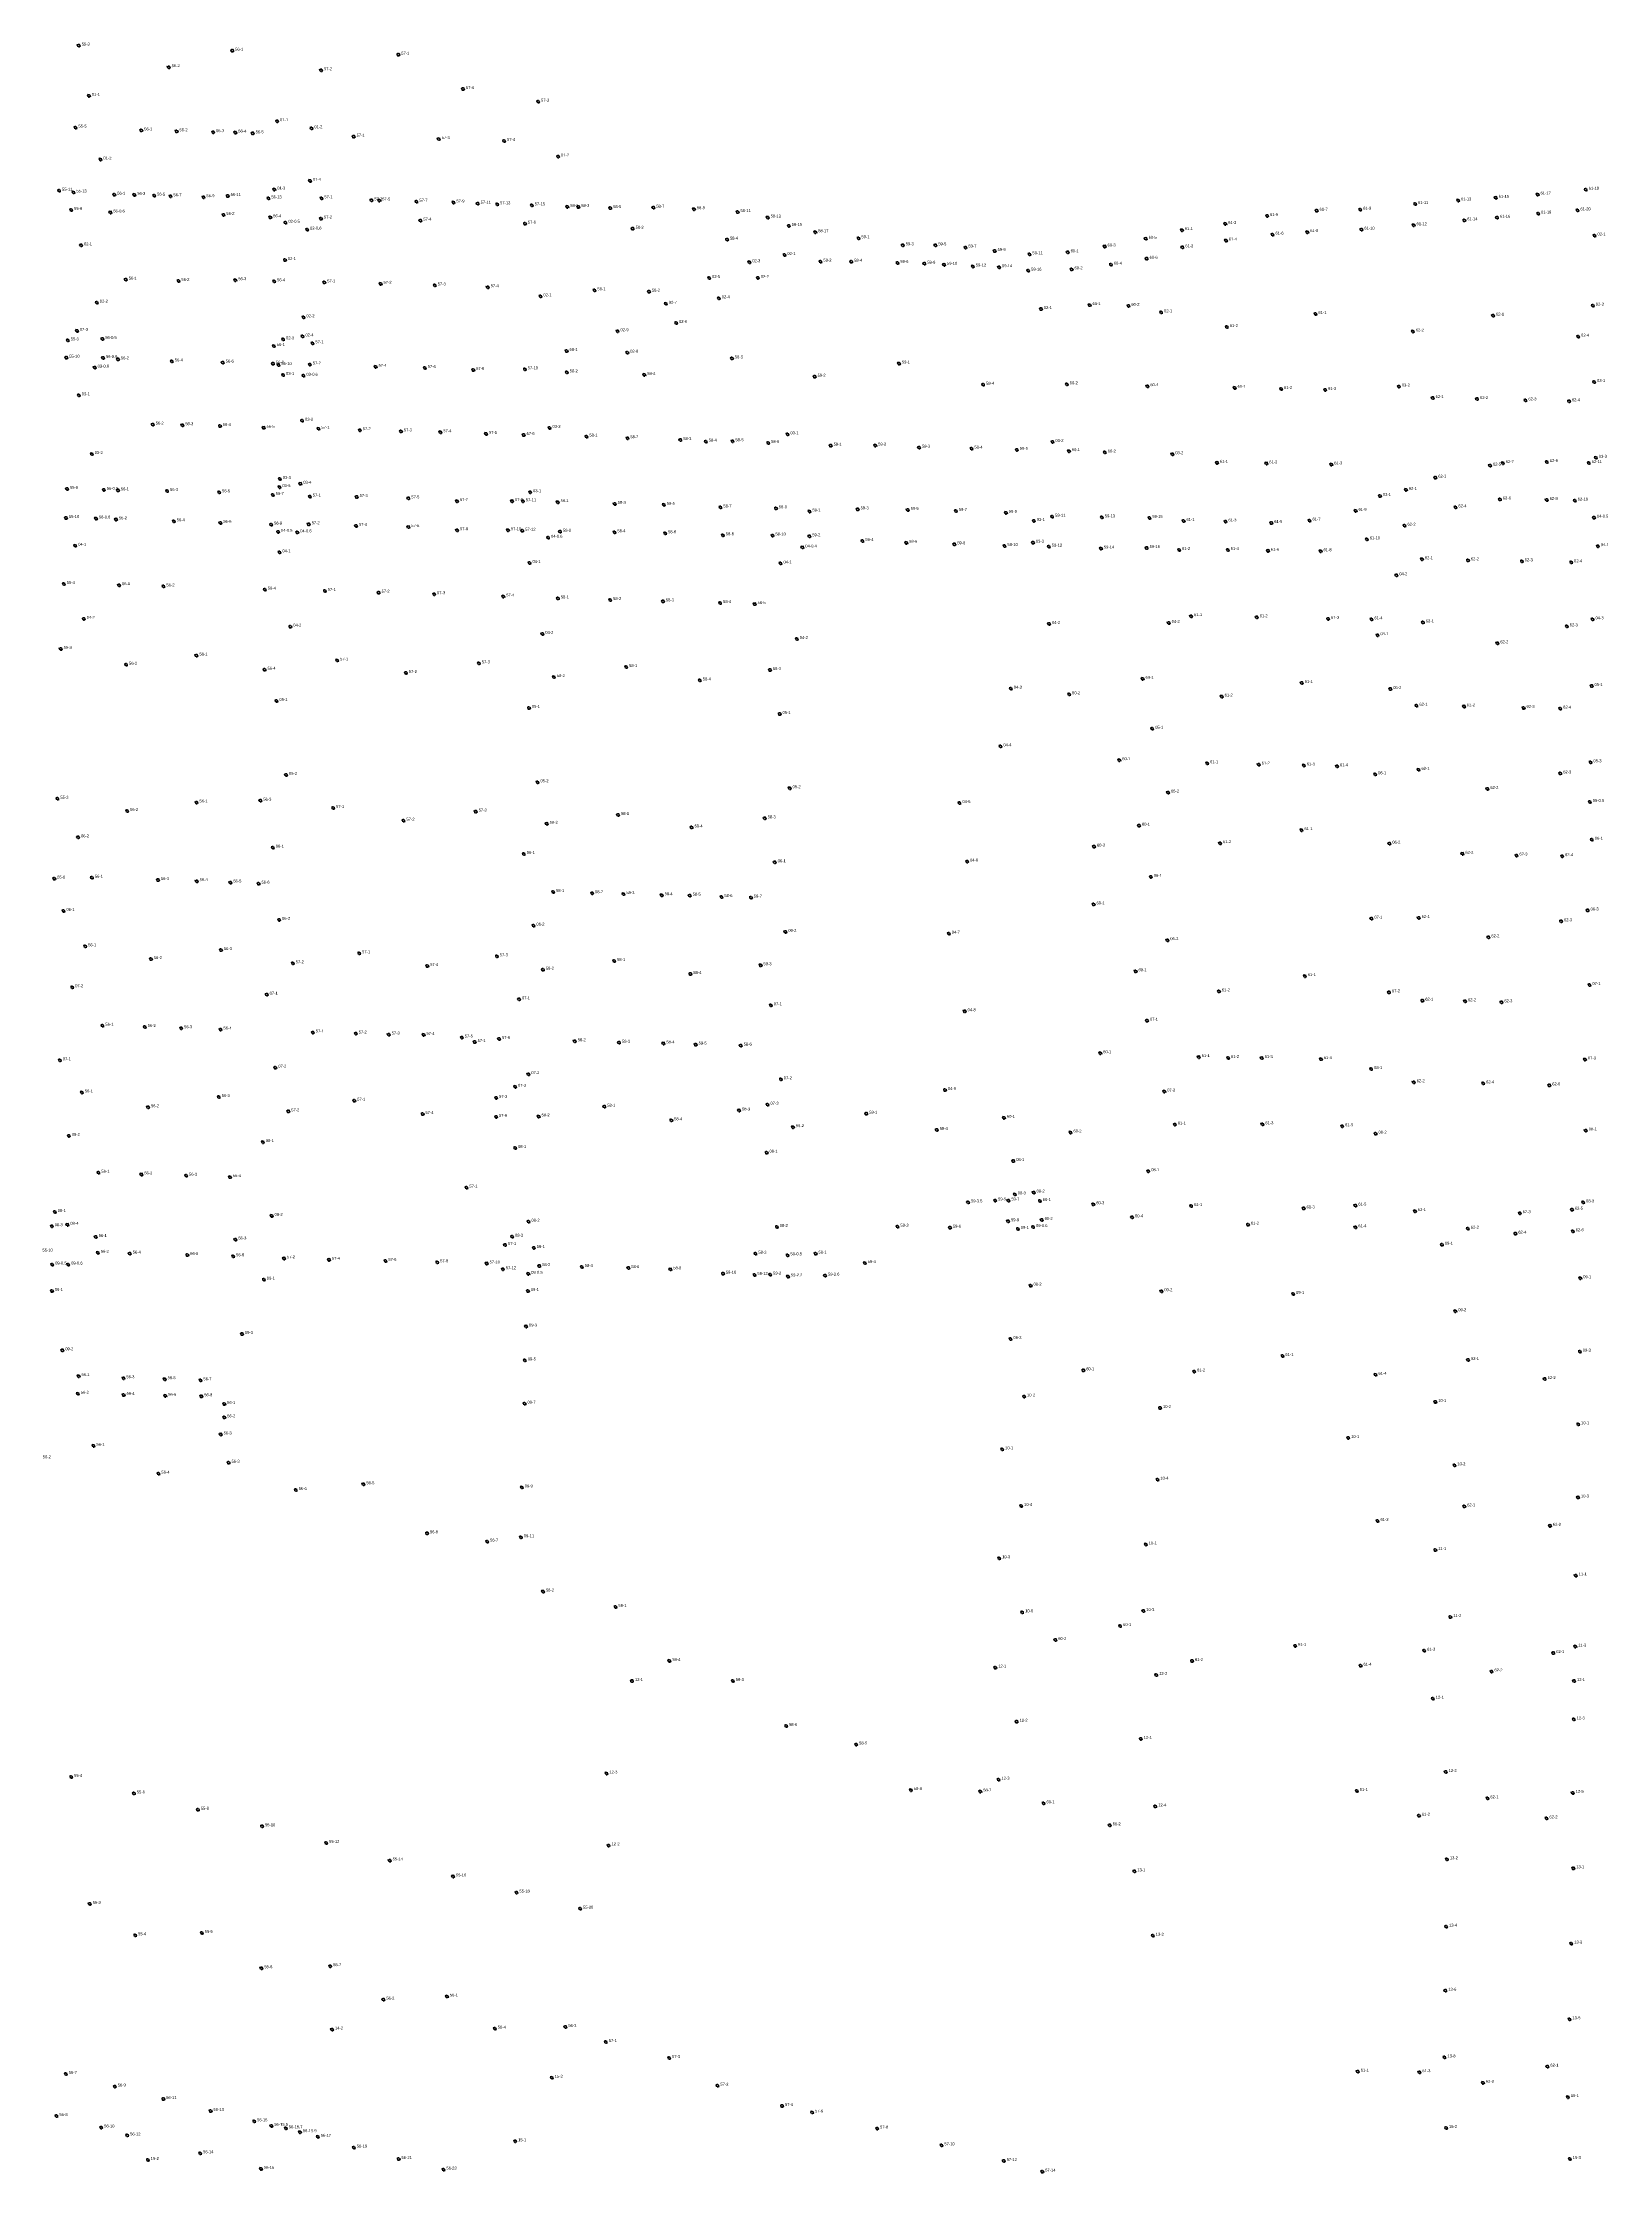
# Model space of a CAD drawing. Header units: inches. Extents: x 486468 to 494393, y 5455952 to 5461583.
# Drawn here: x 493320 to 494393, y 5457574 to 5459034 of the extents above; entities that cross this region are included whole.
import ezdxf

# ---------------------------------------------------------------- set-up
doc = ezdxf.new("R2010")
doc.units = ezdxf.units.IN
doc.header["$MEASUREMENT"] = 0
doc.layers.add('StreetLightingPoles', color=10, linetype='Continuous')

# ---------------------------------------------------------------- blocks, each defined once
blk = doc.blocks.new('Light')
at = {"color": 255}
for p, q in [((-0.7, 0.2), (-1.2, 0.4)), ((-0.4, 0.6), (-0.7, 1)), ((0, 0.7), (0, 1.2)), ((0.4, 0.6), (0.7, 1)), ((0.7, 0.2), (1.2, 0.4)), ((-0.7, -0.2), (-1.2, -0.4)), ((-0.4, -0.6), (-0.7, -1)), ((0, -0.8), (0, -1.3)), ((0.4, -0.6), (0.7, -1)), ((0.7, -0.2), (1.2, -0.4))]:
    blk.add_line(p, q, dxfattribs=at)
blk.add_circle((0, 0), 0.75, dxfattribs=at)

msp = doc.modelspace()

# ---------------------------------------------------------------- block references
at = {"layer": 'StreetLightingPoles'}
for p in [(493344.465, 5459031.688), (493449.696, 5459028.175), (493563.425, 5459025.5), (493406.132, 5459016.922), (493510.478, 5459014.847), (493351.469, 5458997.29), (493607.734, 5459001.963), (493480.369, 5458979.928), (493659.239, 5458993.272), (493342.282, 5458975.534), (493387.335, 5458973.632), (493411.515, 5458973.017), (493436.535, 5458972.4), (493451.746, 5458972.137), (493463.65, 5458971.602), (493503.89, 5458975.051), (493532.841, 5458969.28), (493591.129, 5458967.648), (493635.896, 5458966.346), (493359.356, 5458953.698), (493672.89, 5458955.725), (493502.93, 5458939.064), (493331.072, 5458932.285), (493340.852, 5458931.124), (493368.833, 5458929.595), (493382.557, 5458929.463), (493396.149, 5458928.936), (493407.365, 5458928.54), (493429.93, 5458927.881), (493446.501, 5458928.724), (493474.446, 5458927.036), (493478.46, 5458933.144), (493510.78, 5458927.144), (493544.965, 5458925.734), (493550.384, 5458925.596), (493575.901, 5458924.741), (493601.241, 5458924.249), (493617.818, 5458923.381), (493631.16, 5458923.011), (493654.879, 5458922.271), (494260.063, 5458923.238), (494289.536, 5458925.626), (494315.305, 5458927.453), (494343.993, 5458929.74), (494376.991, 5458932.968), (493339.269, 5458919.143), (493366.155, 5458917.41), (493443.639, 5458915.76), (493475.708, 5458914.131), (493486.076, 5458910.36), (493510.436, 5458913.227), (493578.538, 5458911.789), (493650.19, 5458909.764), (493679.207, 5458921.236), (493686.759, 5458921.206), (493708.658, 5458920.421), (493738.172, 5458920.67), (493765.983, 5458919.658), (493795.882, 5458917.699), (493816.49, 5458913.939), (493830.994, 5458908.233), (494130.015, 5458909.599), (494158.671, 5458915.069), (494192.618, 5458918.612), (494222.464, 5458919.344), (494259.065, 5458908.684), (494293.744, 5458912.06), (494316.208, 5458913.793), (494344.35, 5458916.617), (494371.334, 5458918.844), (493346.053, 5458894.868), (493500.958, 5458905.693), (493723.998, 5458906.256), (493788.638, 5458898.809), (493849.09, 5458903.9), (493878.69, 5458899.734), (493909.024, 5458894.929), (493931.386, 5458894.885), (493951.982, 5458893.391), (494047.363, 5458894.128), (494075.498, 5458899.388), (494100.325, 5458905.292), (494100.619, 5458893.463), (494130.5, 5458898.207), (494162.386, 5458902.25), (494186.2, 5458903.937), (494223.26, 5458905.648), (494383.022, 5458901.587), (493485.74, 5458884.878), (493803.924, 5458883.349), (493828.041, 5458888.321), (493852.67, 5458883.726), (493873.754, 5458883.654), (493905.393, 5458882.83), (493923.864, 5458882.293), (493937.314, 5458881.576), (493957.09, 5458880.434), (493971.999, 5458891.006), (493975.011, 5458879.937), (493995.887, 5458888.751), (494022.043, 5458890.114), (494024.723, 5458878.474), (494051.65, 5458881.685), (494076.165, 5458885.699), (493376.642, 5458871.413), (493412.798, 5458870.515), (493451.74, 5458871.031), (493478.39, 5458870.249), (493512.707, 5458869.528), (493551.293, 5458868.552), (493588.413, 5458867.448), (493624.663, 5458866.211), (493697.847, 5458864.093), (493735.178, 5458863.167), (493776.362, 5458872.512), (493809.794, 5458872.64), (493994.996, 5458877.536), (493356.904, 5458855.649), (493660.831, 5458859.982), (493746.726, 5458854.872), (493782.997, 5458858.616), (494003.744, 5458851.284), (494037.082, 5458853.958), (494063.682, 5458853.447), (494086.053, 5458848.963), (494381.88, 5458853.58), (493343.294, 5458836.34), (493498.5, 5458845.64), (493713.642, 5458836.079), (493753.745, 5458841.741), (494131.12, 5458838.91), (494191.813, 5458847.943), (494258.501, 5458835.905), (494313.488, 5458846.829), (493336.993, 5458829.794), (493360.668, 5458830.778), (493478.137, 5458825.883), (493484.508, 5458830.48), (493497.831, 5458832.535), (493504.619, 5458827.784), (493678.737, 5458822.583), (493720.278, 5458821.418), (494371.808, 5458832.408), (493335.967, 5458817.943), (493355.416, 5458811.173), (493361.116, 5458817.786), (493371.367, 5458816.803), (493408.291, 5458815.389), (493443.135, 5458814.542), (493477.557, 5458813.798), (493481.32, 5458812.876), (493484.51, 5458806.051), (493498.442, 5458805.578), (493502.834, 5458813.284), (493547.881, 5458811.688), (493581.569, 5458810.894), (493614.787, 5458809.583), (493650.105, 5458810.001), (493678.837, 5458807.899), (493731.962, 5458806.201), (493791.999, 5458817.481), (493848.674, 5458804.917), (493906.452, 5458813.947), (493344.534, 5458792.137), (493964.179, 5458799.411), (494021.422, 5458799.712), (494076.64, 5458798.452), (494136.437, 5458797.3), (494168.255, 5458796.567), (494198.468, 5458795.918), (494248.971, 5458798.221), (494272.119, 5458790.276), (494382.701, 5458801.286), (494302.517, 5458789.593), (494335.712, 5458788.681), (494365.529, 5458788.091), (493395.145, 5458772.1), (493415.474, 5458771.698), (493441.222, 5458771.211), (493471.16, 5458769.947), (493497.495, 5458774.777), (493508.728, 5458769.271), (493537.05, 5458768.305), (493565.225, 5458767.508), (493592.215, 5458766.929), (493623.504, 5458765.783), (493649.294, 5458765.018), (493667.06, 5458769.864), (493692.306, 5458763.931), (493720.409, 5458762.827), (493756.684, 5458761.531), (493830.097, 5458765.512), (493353.398, 5458751.913), (493774.086, 5458760.45), (493792.424, 5458760.753), (493816.867, 5458759.568), (493859.661, 5458757.705), (493890.195, 5458757.777), (493920.196, 5458756.314), (493956.164, 5458755.681), (493987.217, 5458754.832), (494011.641, 5458760.288), (494022.901, 5458753.935), (494047.486, 5458753.072), (494093.761, 5458751.837), (494350.343, 5458746.472), (494383.939, 5458749.411), (493482.269, 5458734.944), (494124.338, 5458745.976), (494158.165, 5458745.516), (494202.634, 5458744.824), (494273.923, 5458735.772), (494311.424, 5458744.054), (494320.147, 5458745.745), (494379.074, 5458745.768), (493336.451, 5458728.103), (493361.684, 5458727.444), (493371.357, 5458727.118), (493405.025, 5458726.596), (493440.685, 5458725.748), (493477.446, 5458723.911), (493481.983, 5458729.305), (493496.281, 5458731.604), (493502.827, 5458722.848), (493534.902, 5458722.538), (493570.331, 5458721.569), (493603.592, 5458719.72), (493641.318, 5458719.715), (493648.79, 5458719.654), (493653.746, 5458725.838), (493672.605, 5458719.021), (493711.702, 5458717.862), (493745.332, 5458717.2), (494235.995, 5458723.281), (494253.778, 5458727.434), (494318.208, 5458720.902), (494350.255, 5458720.573), (494369.467, 5458720.045), (493335.743, 5458708.162), (493356.295, 5458707.797), (493369.988, 5458707.165), (493409.618, 5458705.94), (493441.535, 5458704.858), (493476.255, 5458703.635), (493502.015, 5458703.875), (493534.462, 5458702.788), (493784.166, 5458715.411), (493822.142, 5458714.805), (493845.124, 5458712.645), (493878.144, 5458714.082), (493912.429, 5458713.73), (493945.444, 5458712.933), (493979.729, 5458711.699), (493998.86, 5458706.195), (494011.435, 5458709.031), (494045.46, 5458708.611), (494078.055, 5458708.175), (494101.443, 5458706.125), (494130.137, 5458705.78), (494161.556, 5458704.788), (494187.744, 5458706.397), (494219.314, 5458713.043), (494252.847, 5458702.893), (494287.715, 5458715.441), (494382.628, 5458708.378), (493342.067, 5458689.137), (493481.053, 5458698.701), (493494.193, 5458698.344), (493570.331, 5458701.925), (493603.681, 5458699.811), (493638.544, 5458699.811), (493648.369, 5458699.426), (493666.084, 5458694.627), (493674.248, 5458698.756), (493711.527, 5458698.414), (493746.241, 5458697.731), (493785.814, 5458696.354), (493819.844, 5458696.183), (493840.279, 5458688.001), (493845.072, 5458695.611), (493881.404, 5458692.367), (493911.459, 5458691.178), (493944.387, 5458690.116), (493978.759, 5458688.971), (493998.26, 5458691.232), (494009.135, 5458688.531), (494227.024, 5458693.555), (494385.282, 5458688.871), (493482.053, 5458684.639), (493653.356, 5458677.398), (493825.294, 5458677.047), (494044.842, 5458687.297), (494076.158, 5458687.574), (494098.41, 5458686.312), (494131.724, 5458686.224), (494159.277, 5458685.695), (494195.323, 5458685.431), (494264.762, 5458679.947), (494296.277, 5458679.189), (494333.157, 5458678.51), (494366.992, 5458677.836), (493334.257, 5458662.932), (493372.104, 5458662.169), (493402.57, 5458661.307), (493471.978, 5458659.084), (494247.238, 5458668.903), (493513.053, 5458658.191), (493549.955, 5458656.982), (493587.965, 5458655.988), (493635.358, 5458654.405), (493672.777, 5458653.084), (493708.593, 5458651.988), (493744.769, 5458651.088), (493783.927, 5458649.886), (493807.571, 5458649.188), (493347.91, 5458639.101), (493489.414, 5458633.771), (494009.285, 5458635.642), (494091.274, 5458636.352), (494106.579, 5458640.948), (494151.539, 5458640.116), (494200.448, 5458639.103), (494230.19, 5458638.776), (494265.444, 5458636.66), (494363.994, 5458633.942), (494381.66, 5458638.781), (493332.14, 5458618.574), (493662.123, 5458628.803), (493836.486, 5458625.269), (494234.29, 5458627.919), (494316.428, 5458622.394), (493376.976, 5458607.651), (493425.096, 5458613.933), (493471.821, 5458604.247), (493521.548, 5458610.607), (493568.631, 5458602.085), (493618.635, 5458608.626), (493719.558, 5458606.108), (493818.073, 5458604.066), (493669.999, 5458599.192), (493770.001, 5458596.936), (493983.11, 5458591.256), (494023.028, 5458587.38), (494073.38, 5458598.028), (494127.542, 5458585.879), (494182.381, 5458595.161), (494243.105, 5458591.036), (494381.039, 5458593.084), (493479.918, 5458582.894), (493652.936, 5458578.083), (493824.696, 5458573.965), (494260.999, 5458579.595), (494293.586, 5458579.086), (494334.422, 5458578.104), (494359.498, 5458577.638), (494079.955, 5458563.82), (493975.958, 5458551.804), (494057.408, 5458542.31), (493486.514, 5458532.24), (494117.597, 5458540.216), (494152.927, 5458539.339), (494183.861, 5458538.682), (494206.605, 5458538.167), (494232.734, 5458532.596), (494262.442, 5458535.729), (494359.526, 5458533.232), (494380.236, 5458540.862), (493329.894, 5458515.894), (493425.196, 5458513.334), (493468.935, 5458514.547), (493658.826, 5458527.194), (493831.567, 5458523.115), (493947.9, 5458512.926), (494090.804, 5458520.123), (494309.602, 5458522.625), (494379.796, 5458513.667), (493377.618, 5458507.463), (493518.746, 5458509.6), (493566.999, 5458500.857), (493616.426, 5458507.112), (493665.104, 5458498.738), (493713.98, 5458504.775), (493814.476, 5458502.48), (493344.006, 5458489.448), (493764.394, 5458496.274), (494070.906, 5458497.458), (494126.431, 5458485.475), (494182.255, 5458494.392), (494242.447, 5458485.136), (494381.15, 5458487.823), (493477.473, 5458482.38), (493649.445, 5458478.014), (493821.319, 5458472.346), (493953.122, 5458472.891), (494040.068, 5458483.122), (494292.472, 5458478.191), (494329.538, 5458477.025), (494360.813, 5458476.562), (493327.717, 5458461.217), (493353.5, 5458461.8), (493398.771, 5458460.23), (493425.285, 5458459.45), (493448.38, 5458458.539), (493467.705, 5458457.736), (494079.035, 5458462.41), (493669.497, 5458452.089), (493696.193, 5458451.222), (493717.653, 5458450.583), (493743.852, 5458449.845), (493763.088, 5458449.509), (493784.831, 5458448.567), (493805.006, 5458448.189), (494039.807, 5458443.551), (493334.063, 5458439.085), (493481.763, 5458432.975), (493656.032, 5458429.022), (494230.103, 5458433.741), (494262.566, 5458434.324), (494360.065, 5458431.973), (494378.287, 5458439.409), (493348.931, 5458414.869), (493441.914, 5458412.273), (493828.627, 5458424.704), (493940.631, 5458423.551), (494090.354, 5458419.048), (494310.277, 5458420.986), (493393.943, 5458406.117), (493491.168, 5458403.24), (493536.609, 5458410.052), (493583.261, 5458401.424), (493630.946, 5458408.002), (493662.53, 5458398.795), (493711.29, 5458404.827), (493811.631, 5458401.881), (494068.578, 5458397.756), (493340.006, 5458386.777), (493473.265, 5458381.745), (493763.507, 5458395.895), (494125.667, 5458383.999), (494184.528, 5458394.41), (494242.175, 5458383.259), (494379.581, 5458388.309), (493646.133, 5458378.529), (493818.673, 5458374.478), (493951.47, 5458370.368), (494265.008, 5458377.633), (494294.3, 5458377.209), (494319.181, 5458376.502), (493360.76, 5458360.438), (493389.704, 5458359.543), (493414.648, 5458358.744), (493441.642, 5458357.859), (493504.891, 5458355.798), (493534.313, 5458355.109), (493556.839, 5458354.42), (493580.745, 5458354.19), (493606.949, 5458352.353), (494076.373, 5458363.917), (493615.736, 5458349.306), (493632.464, 5458351.434), (493684.302, 5458349.807), (493714.677, 5458348.803), (493745.053, 5458348.301), (493767.144, 5458347.548), (493798.021, 5458346.795), (494044.383, 5458341.638), (494111.821, 5458338.943), (494131.957, 5458338.399), (494154.996, 5458338.274), (493331.56, 5458336.8), (493479.146, 5458331.724), (493652.529, 5458327.278), (493825.541, 5458323.756), (494195.548, 5458337.582), (494229.951, 5458330.751), (494376.435, 5458337.319), (493346.605, 5458314.743), (493440.454, 5458311.582), (493533.252, 5458309.139), (493630.495, 5458311.062), (493643.478, 5458318.621), (493937.928, 5458316.465), (494088.2, 5458315.364), (494259.126, 5458321.762), (494306.74, 5458321.01), (494352.022, 5458319.612), (493391.949, 5458304.608), (493488.063, 5458301.796), (493580.061, 5458300.011), (493630.423, 5458298.043), (493659.563, 5458298.3), (493704.605, 5458304.965), (493750.424, 5458295.674), (493796.89, 5458302.412), (493816.415, 5458306.363), (493884.081, 5458300.17), (493978.386, 5458297.353), (493337.688, 5458285.043), (493470.623, 5458280.731), (493833.812, 5458290.978), (493932.288, 5458289.077), (494023.991, 5458287.341), (494095.491, 5458292.775), (494155.456, 5458292.972), (494210.126, 5458291.645), (494232.999, 5458286.54), (494376.984, 5458288.707), (493643.444, 5458276.752), (493815.747, 5458273.542), (493984.789, 5458267.752), (493358.014, 5458259.756), (493387.378, 5458258.576), (493418.036, 5458257.73), (493448.086, 5458256.77), (494077.232, 5458260.836), (493610.104, 5458249.539), (493953.796, 5458239.494), (493972.35, 5458240.753), (493981.404, 5458240.735), (493985.826, 5458244.906), (493998.745, 5458246.184), (494002.956, 5458240.435), (494039.586, 5458238.201), (494106.688, 5458236.924), (494219.143, 5458237.268), (494375.212, 5458239.43), (493326.005, 5458223.148), (493328.072, 5458232.928), (493336.674, 5458224.118), (493476.648, 5458230.225), (493652.663, 5458226.249), (493822.73, 5458222.641), (493905.452, 5458222.804), (493941.402, 5458222.126), (493981.187, 5458226.537), (493987.862, 5458221.277), (493998.333, 5458222.561), (494004.229, 5458227.395), (494066.149, 5458229.194), (494145.547, 5458224.236), (494183.704, 5458235.379), (494219.135, 5458222.476), (494259.968, 5458233.475), (494296.222, 5458221.433), (494331.773, 5458232.075), (494367.56, 5458234.457), (493356.11, 5458215.767), (493451.805, 5458214.047), (493636.572, 5458210.238), (493641.386, 5458215.968), (493656.274, 5458208.316), (494278.479, 5458210.466), (494328.739, 5458218.066), (494368.098, 5458219.683), (493326.299, 5458196.881), (493337.258, 5458196.881), (493357.56, 5458204.937), (493379.41, 5458204.351), (493418.858, 5458203.472), (493450.266, 5458202.574), (493485.117, 5458201.065), (493515.923, 5458200.149), (493554.607, 5458199.328), (493590.099, 5458198.448), (493623.953, 5458197.627), (493635.082, 5458193.695), (493660.044, 5458195.856), (493689.131, 5458195.214), (493721.043, 5458194.495), (493749.817, 5458193.533), (493808.136, 5458204.298), (493830.11, 5458203.222), (493849.317, 5458204.388), (493883.015, 5458197.878), (493326.102, 5458178.834), (493471.319, 5458186.555), (493652.249, 5458178.774), (493652.476, 5458190.547), (493785.867, 5458190.68), (493807.469, 5458189.771), (493818.184, 5458189.958), (493830.402, 5458188.705), (493855.82, 5458189.277), (493996.626, 5458182.486), (494086.249, 5458178.635), (494373.227, 5458187.526), (494176.499, 5458176.781), (494287.595, 5458164.944), (493456.324, 5458149.295), (493650.957, 5458154.495), (493333.244, 5458138.132), (493982.837, 5458145.869), (494169.213, 5458134.302), (494372.916, 5458137.258), (493344.38, 5458120.463), (493375.103, 5458119.05), (493650.132, 5458131.234), (494032.752, 5458124.48), (494108.715, 5458123.627), (494232.976, 5458121.402), (494296.342, 5458131.521), (493343.866, 5458108.387), (493375.231, 5458107.617), (493403.344, 5458118.386), (493403.777, 5458106.988), (493427.887, 5458117.665), (493428.465, 5458106.699), (493992.167, 5458106.539), (494348.858, 5458118.446), (493444.183, 5458101.443), (493444.183, 5458092.269), (493649.936, 5458101.62), (494085.298, 5458098.672), (494273.937, 5458102.814), (493441.751, 5458080.531), (494214.255, 5458078.179), (494371.763, 5458087.503), (493354.592, 5458072.756), (493447.167, 5458061.176), (493977.164, 5458070.345), (493399.103, 5458053.658), (493539.513, 5458046.432), (494083.542, 5458049.611), (494287.028, 5458059.381), (493493.175, 5458042.44), (493648.035, 5458044.237), (493990.177, 5458031.604), (494293.756, 5458031.287), (494371.671, 5458037.389), (494234.343, 5458021.306), (494352.483, 5458017.976), (493583.086, 5458012.839), (493624.317, 5458007.16), (493647.423, 5458010.135), (494075.539, 5458005.19), (493975.131, 5457995.751), (494273.88, 5458001.434), (493662.565, 5457972.943), (494370.115, 5457983.941), (493712.224, 5457962.405), (493990.896, 5457958.666), (494073.908, 5457959.587), (494057.999, 5457949.291), (494284.175, 5457955.55), (494013.599, 5457939.777), (494177.925, 5457935.776), (494266.302, 5457932.442), (494354.772, 5457930.813), (494369.803, 5457935.276), (493749.106, 5457925.475), (493972.44, 5457920.875), (494082.716, 5457915.745), (494107.217, 5457925.405), (494222.727, 5457922.172), (494312.423, 5457918.182), (493723.545, 5457911.642), (493792.655, 5457911.749), (494368.961, 5457911.616), (494272.18, 5457899.547), (494368.778, 5457885.367), (493829.113, 5457880.889), (493987.069, 5457883.789), (494072.1, 5457872.077), (493877.139, 5457868.203), (493339.27, 5457845.983), (493706.021, 5457848.364), (493974.655, 5457844.139), (494281.043, 5457849.372), (493382.29, 5457834.707), (493914.613, 5457836.954), (493962.171, 5457836.022), (494005.474, 5457827.943), (494220.144, 5457836.407), (494309.64, 5457831.393), (494368.046, 5457835.099), (493426.153, 5457823.507), (494050.855, 5457812.812), (494082.071, 5457825.789), (494262.699, 5457819.42), (494350.097, 5457817.604), (493470.08, 5457812.197), (493513.955, 5457800.786), (493707.487, 5457799.042), (493557.523, 5457788.759), (494281.861, 5457789.614), (494368.467, 5457783.444), (493600.912, 5457777.818), (494067.726, 5457781.34), (493352.014, 5457759.021), (493644.393, 5457766.827), (493687.974, 5457755.734), (494281.301, 5457743.448), (493383.1, 5457737.523), (493428.771, 5457739.159), (494080.375, 5457737.237), (494367.039, 5457731.87), (493469.617, 5457714.959), (493516.784, 5457716.395), (493596.745, 5457695.649), (494280.802, 5457699.553), (493553.208, 5457693.447), (493518.013, 5457672.956), (493629.576, 5457673.648), (493677.9, 5457674.722), (494365.849, 5457680.05), (493705.622, 5457664.404), (493748.957, 5457653.46), (494280.219, 5457653.895), (493335.642, 5457642.503), (493668.569, 5457639.952), (494220.749, 5457644.185), (494263.012, 5457643.79), (494350.707, 5457647.577), (493369.157, 5457633.941), (493402.43, 5457625.448), (493782.068, 5457634.531), (494306.547, 5457636.497), (494364.75, 5457626.692), (493329.28, 5457613.712), (493434.817, 5457617.253), (493464.678, 5457610.152), (493826.314, 5457620.646), (493846.916, 5457616.215), (493359.88, 5457605.888), (493377.702, 5457600.487), (493476.469, 5457607.037), (493486.402, 5457605.384), (493496.025, 5457602.694), (493508.239, 5457599.536), (493643.531, 5457596.505), (493891.501, 5457605.208), (493935.577, 5457593.694), (494281.299, 5457605.597), (493391.828, 5457583.676), (493427.646, 5457588.215), (493532.986, 5457592.134), (493563.621, 5457584.348), (493978.197, 5457582.996), (494366.075, 5457584.392), (493469.345, 5457577.603), (493594.356, 5457577.078), (494004.642, 5457575.714)]:
    msp.add_blockref('Light', p, dxfattribs=at)

# ---------------------------------------------------------------- texts
for s, p in [('55-3', (493346.465, 5459031.688)), ('56-1', (493451.696, 5459028.175)), ('57-1', (493565.425, 5459025.5)), ('56-2', (493408.132, 5459016.922)), ('57-2', (493512.478, 5459014.847)), ('01-1', (493353.469, 5458997.29)), ('57-4', (493609.734, 5459001.963)), ('01-1', (493482.369, 5458979.928)), ('57-3', (493661.239, 5458993.272)), ('55-5', (493344.282, 5458975.534)), ('56-1', (493389.335, 5458973.632)), ('56-2', (493413.515, 5458973.017)), ('56-3', (493438.535, 5458972.4)), ('56-4', (493453.746, 5458972.137)), ('56-5', (493465.65, 5458971.602)), ('01-2', (493505.89, 5458975.051)), ('57-1', (493534.841, 5458969.28)), ('57-3', (493593.129, 5458967.648)), ('57-4', (493637.896, 5458966.346)), ('01-2', (493361.356, 5458953.698)), ('01-2', (493674.89, 5458955.725)), ('01-4', (493504.93, 5458939.064)), ('55-11', (493333.072, 5458932.285)), ('55-13', (493342.852, 5458931.124)), ('56-1', (493370.833, 5458929.595)), ('56-3', (493384.557, 5458929.463)), ('56-5', (493398.149, 5458928.936)), ('56-7', (493409.365, 5458928.54)), ('56-9', (493431.93, 5458927.881)), ('56-11', (493448.501, 5458928.724)), ('56-13', (493476.446, 5458927.036)), ('01-3', (493480.46, 5458933.144)), ('57-1', (493512.78, 5458927.144)), ('57-3', (493546.965, 5458925.734)), ('57-5', (493552.384, 5458925.596)), ('57-7', (493577.901, 5458924.741)), ('57-9', (493603.241, 5458924.249)), ('57-11', (493619.818, 5458923.381)), ('57-13', (493633.16, 5458923.011)), ('57-15', (493656.879, 5458922.271)), ('58-1', (493681.207, 5458921.236)), ('58-3', (493688.759, 5458921.206)), ('58-7', (493740.172, 5458920.67)), ('61-11', (494262.063, 5458923.238)), ('61-13', (494291.536, 5458925.626)), ('61-15', (494317.305, 5458927.453)), ('61-17', (494345.993, 5458929.74)), ('61-19', (494378.991, 5458932.968)), ('55-6', (493341.269, 5458919.143)), ('56-0.6', (493368.155, 5458917.41)), ('56-2', (493445.639, 5458915.76)), ('56-4', (493477.708, 5458914.131)), ('02-0.5', (493488.076, 5458910.36)), ('57-2', (493512.436, 5458913.227)), ('57-4', (493580.538, 5458911.789)), ('57-6', (493652.19, 5458909.764)), ('58-5', (493710.658, 5458920.421)), ('58-2', (493725.998, 5458906.256)), ('58-9', (493767.983, 5458919.658)), ('58-11', (493797.882, 5458917.699)), ('58-13', (493818.49, 5458913.939)), ('58-15', (493832.994, 5458908.233)), ('61-3', (494132.015, 5458909.599)), ('61-5', (494160.671, 5458915.069)), ('61-7', (494194.618, 5458918.612)), ('61-9', (494224.464, 5458919.344)), ('61-12', (494261.065, 5458908.684)), ('61-14', (494295.744, 5458912.06)), ('61-16', (494318.208, 5458913.793)), ('61-18', (494346.35, 5458916.617)), ('61-20', (494373.334, 5458918.844)), ('02-1', (493348.053, 5458894.868)), ('02-0.6', (493502.958, 5458905.693)), ('58-4', (493790.638, 5458898.809)), ('58-17', (493851.09, 5458903.9)), ('59-1', (493880.69, 5458899.734)), ('59-3', (493911.024, 5458894.929)), ('59-5', (493933.386, 5458894.885)), ('59-7', (493953.982, 5458893.391)), ('60-3', (494049.363, 5458894.128)), ('60-5', (494077.498, 5458899.388)), ('61-1', (494102.325, 5458905.292)), ('61-2', (494102.619, 5458893.463)), ('61-4', (494132.5, 5458898.207)), ('61-6', (494164.386, 5458902.25)), ('61-8', (494188.2, 5458903.937)), ('61-10', (494225.26, 5458905.648)), ('02-1', (494385.022, 5458901.587)), ('02-1', (493487.74, 5458884.878)), ('02-3', (493805.924, 5458883.349)), ('02-1', (493830.041, 5458888.321)), ('59-2', (493854.67, 5458883.726)), ('59-4', (493875.754, 5458883.654)), ('59-6', (493907.393, 5458882.83)), ('59-8', (493925.864, 5458882.293)), ('59-10', (493939.314, 5458881.576)), ('59-12', (493959.09, 5458880.434)), ('59-9', (493973.999, 5458891.006)), ('59-14', (493977.011, 5458879.937)), ('59-16', (493996.996, 5458877.536)), ('59-11', (493997.887, 5458888.751)), ('60-1', (494024.043, 5458890.114)), ('60-2', (494026.723, 5458878.474)), ('60-4', (494053.65, 5458881.685)), ('60-6', (494078.165, 5458885.699)), ('56-1', (493378.642, 5458871.413)), ('56-2', (493414.798, 5458870.515)), ('56-3', (493453.74, 5458871.031)), ('56-4', (493480.39, 5458870.249)), ('57-1', (493514.707, 5458869.528)), ('57-2', (493553.293, 5458868.552)), ('57-3', (493590.413, 5458867.448)), ('57-4', (493626.663, 5458866.211)), ('58-1', (493699.847, 5458864.093)), ('58-2', (493737.178, 5458863.167)), ('02-5', (493778.362, 5458872.512)), ('02-2', (493811.794, 5458872.64)), ('02-2', (493358.904, 5458855.649)), ('02-1', (493662.831, 5458859.982)), ('02-7', (493748.726, 5458854.872)), ('02-4', (493784.997, 5458858.616)), ('02-1', (494005.744, 5458851.284)), ('60-1', (494039.082, 5458853.958)), ('60-2', (494065.682, 5458853.447)), ('02-1', (494088.053, 5458848.963)), ('61-1', (494193.813, 5458847.943)), ('02-3', (494383.88, 5458853.58)), ('02-3', (493345.294, 5458836.34)), ('02-2', (493500.5, 5458845.64)), ('02-9', (493715.642, 5458836.079)), ('02-6', (493755.745, 5458841.741)), ('61-2', (494133.12, 5458838.91)), ('62-2', (494260.501, 5458835.905)), ('62-1', (494315.488, 5458846.829)), ('55-3', (493338.993, 5458829.794)), ('56-0.5', (493362.668, 5458830.778)), ('56-1', (493480.137, 5458825.883)), ('02-3', (493486.508, 5458830.48)), ('02-4', (493499.831, 5458832.535)), ('57-1', (493506.619, 5458827.784)), ('58-1', (493680.737, 5458822.583)), ('02-8', (493722.278, 5458821.418)), ('62-4', (494373.808, 5458832.408)), ('55-10', (493337.967, 5458817.943)), ('03-0.6', (493357.416, 5458811.173)), ('56-0.6', (493363.116, 5458817.786)), ('56-2', (493373.367, 5458816.803)), ('56-4', (493410.291, 5458815.389)), ('56-6', (493445.135, 5458814.542)), ('56-8', (493479.557, 5458813.798)), ('56-10', (493483.32, 5458812.876)), ('03-1', (493486.51, 5458806.051)), ('03-0.6', (493500.442, 5458805.578)), ('57-2', (493504.834, 5458813.284)), ('57-4', (493549.881, 5458811.688)), ('57-6', (493583.569, 5458810.894)), ('57-8', (493616.787, 5458809.583)), ('57-10', (493652.105, 5458810.001)), ('58-2', (493680.837, 5458807.899)), ('58-4', (493733.962, 5458806.201)), ('58-3', (493793.999, 5458817.481)), ('59-2', (493850.674, 5458804.917)), ('59-1', (493908.452, 5458813.947)), ('03-1', (493346.534, 5458792.137)), ('59-4', (493966.179, 5458799.411)), ('60-2', (494023.422, 5458799.712)), ('60-4', (494078.64, 5458798.452)), ('61-1', (494138.437, 5458797.3)), ('61-2', (494170.255, 5458796.567)), ('61-3', (494200.468, 5458795.918)), ('03-2', (494250.971, 5458798.221)), ('62-1', (494274.119, 5458790.276)), ('62-2', (494304.517, 5458789.593)), ('03-1', (494384.701, 5458801.286)), ('03-2', (493499.495, 5458774.777)), ('62-3', (494337.712, 5458788.681)), ('62-4', (494367.529, 5458788.091)), ('56-2', (493397.145, 5458772.1)), ('56-3', (493417.474, 5458771.698)), ('56-4', (493443.222, 5458771.211)), ('56-5', (493473.16, 5458769.947)), ('57-1', (493510.728, 5458769.271)), ('57-2', (493539.05, 5458768.305)), ('57-3', (493567.225, 5458767.508)), ('57-4', (493594.215, 5458766.929)), ('57-5', (493625.504, 5458765.783)), ('57-6', (493651.294, 5458765.018)), ('03-2', (493669.06, 5458769.864)), ('58-1', (493694.306, 5458763.931)), ('58-2', (493722.409, 5458762.827)), ('58-3', (493758.684, 5458761.531)), ('58-4', (493776.086, 5458760.45)), ('58-5', (493794.424, 5458760.753)), ('03-1', (493832.097, 5458765.512)), ('03-2', (494013.641, 5458760.288)), ('03-2', (493355.398, 5458751.913)), ('58-6', (493818.867, 5458759.568)), ('59-1', (493861.661, 5458757.705)), ('59-2', (493892.195, 5458757.777)), ('59-3', (493922.196, 5458756.314)), ('59-4', (493958.164, 5458755.681)), ('59-5', (493989.217, 5458754.832)), ('60-1', (494024.901, 5458753.935)), ('60-2', (494049.486, 5458753.072)), ('03-2', (494095.761, 5458751.837)), ('61-1', (494126.338, 5458745.976)), ('61-2', (494160.165, 5458745.516)), ('62-7', (494322.147, 5458745.745)), ('62-9', (494352.343, 5458746.472)), ('62-11', (494381.074, 5458745.768)), ('03-3', (494385.939, 5458749.411)), ('03-3', (493484.269, 5458734.944)), ('03-4', (493498.281, 5458731.604)), ('61-3', (494204.634, 5458744.824)), ('62-3', (494275.923, 5458735.772)), ('62-5', (494313.424, 5458744.054)), ('55-9', (493338.451, 5458728.103)), ('56-0.5', (493363.684, 5458727.444)), ('56-1', (493373.357, 5458727.118)), ('56-3', (493407.025, 5458726.596)), ('56-5', (493442.685, 5458725.748)), ('56-7', (493479.446, 5458723.911)), ('03-5', (493483.983, 5458729.305)), ('57-1', (493504.827, 5458722.848)), ('57-3', (493536.902, 5458722.538)), ('57-5', (493572.331, 5458721.569)), ('57-7', (493605.592, 5458719.72)), ('57-9', (493643.318, 5458719.715)), ('57-11', (493650.79, 5458719.654)), ('03-1', (493655.746, 5458725.838)), ('58-1', (493674.605, 5458719.021)), ('58-3', (493713.702, 5458717.862)), ('58-5', (493747.332, 5458717.2)), ('03-1', (494237.995, 5458723.281)), ('62-1', (494255.778, 5458727.434)), ('62-6', (494320.208, 5458720.902)), ('62-8', (494352.255, 5458720.573)), ('62-10', (494371.467, 5458720.045)), ('55-10', (493337.743, 5458708.162)), ('56-0.6', (493358.295, 5458707.797)), ('56-2', (493371.988, 5458707.165)), ('56-4', (493411.618, 5458705.94)), ('56-6', (493443.535, 5458704.858)), ('56-8', (493478.255, 5458703.635)), ('57-2', (493504.015, 5458703.875)), ('57-4', (493536.462, 5458702.788)), ('57-6', (493572.331, 5458701.925)), ('58-7', (493786.166, 5458715.411)), ('58-9', (493824.142, 5458714.805)), ('59-1', (493847.124, 5458712.645)), ('59-3', (493880.144, 5458714.082)), ('59-5', (493914.429, 5458713.73)), ('59-7', (493947.444, 5458712.933)), ('59-9', (493981.729, 5458711.699)), ('03-1', (494000.86, 5458706.195)), ('59-11', (494013.435, 5458709.031)), ('59-13', (494047.46, 5458708.611)), ('59-15', (494080.055, 5458708.175)), ('61-1', (494103.443, 5458706.125)), ('61-3', (494132.137, 5458705.78)), ('61-5', (494163.556, 5458704.788)), ('61-7', (494189.744, 5458706.397)), ('61-9', (494221.314, 5458713.043)), ('62-2', (494254.847, 5458702.893)), ('62-4', (494289.715, 5458715.441)), ('04-0.5', (494384.628, 5458708.378)), ('04-1', (493344.067, 5458689.137)), ('04-0.5', (493483.053, 5458698.701)), ('04-0.6', (493496.193, 5458698.344)), ('57-8', (493605.681, 5458699.811)), ('57-10', (493640.544, 5458699.811)), ('57-12', (493650.369, 5458699.426)), ('04-0.6', (493668.084, 5458694.627)), ('58-2', (493676.248, 5458698.756)), ('58-4', (493713.527, 5458698.414)), ('58-6', (493748.241, 5458697.731)), ('58-8', (493787.814, 5458696.354)), ('58-10', (493821.844, 5458696.183)), ('04-0.4', (493842.279, 5458688.001)), ('59-2', (493847.072, 5458695.611)), ('59-4', (493883.404, 5458692.367)), ('59-6', (493913.459, 5458691.178)), ('59-8', (493946.387, 5458690.116)), ('59-10', (493980.759, 5458688.971)), ('03-3', (494000.26, 5458691.232)), ('59-12', (494011.135, 5458688.531)), ('59-14', (494046.842, 5458687.297)), ('59-16', (494078.158, 5458687.574)), ('61-10', (494229.024, 5458693.555)), ('04-1', (494387.282, 5458688.871)), ('04-1', (493484.053, 5458684.639)), ('04-1', (493655.356, 5458677.398)), ('04-1', (493827.294, 5458677.047)), ('61-2', (494100.41, 5458686.312)), ('61-4', (494133.724, 5458686.224)), ('61-6', (494161.277, 5458685.695)), ('61-8', (494197.323, 5458685.431)), ('62-1', (494266.762, 5458679.947)), ('62-2', (494298.277, 5458679.189)), ('62-3', (494335.157, 5458678.51)), ('62-4', (494368.992, 5458677.836)), ('55-4', (493336.257, 5458662.932)), ('56-1', (493374.104, 5458662.169)), ('56-2', (493404.57, 5458661.307)), ('56-4', (493473.978, 5458659.084)), ('57-1', (493515.053, 5458658.191)), ('04-2', (494249.238, 5458668.903)), ('57-2', (493551.955, 5458656.982)), ('57-3', (493589.965, 5458655.988)), ('57-4', (493637.358, 5458654.405)), ('58-1', (493674.777, 5458653.084)), ('58-2', (493710.593, 5458651.988)), ('58-3', (493746.769, 5458651.088)), ('58-4', (493785.927, 5458649.886)), ('58-5', (493809.571, 5458649.188)), ('04-2', (493349.91, 5458639.101)), ('04-2', (493491.414, 5458633.771)), ('04-2', (493664.123, 5458628.803)), ('04-2', (494011.285, 5458635.642)), ('04-2', (494093.274, 5458636.352)), ('61-1', (494108.579, 5458640.948)), ('61-2', (494153.539, 5458640.116)), ('61-3', (494202.448, 5458639.103)), ('61-4', (494232.19, 5458638.776)), ('62-1', (494267.444, 5458636.66)), ('62-3', (494365.994, 5458633.942)), ('04-3', (494383.66, 5458638.781)), ('55-3', (493334.14, 5458618.574)), ('04-2', (493838.486, 5458625.269)), ('04-1', (494236.29, 5458627.919)), ('62-2', (494318.428, 5458622.394)), ('56-2', (493378.976, 5458607.651)), ('56-1', (493427.096, 5458613.933)), ('56-4', (493473.821, 5458604.247)), ('57-1', (493523.548, 5458610.607)), ('57-2', (493570.631, 5458602.085)), ('57-3', (493620.635, 5458608.626)), ('58-1', (493721.558, 5458606.108)), ('58-3', (493820.073, 5458604.066)), ('58-2', (493671.999, 5458599.192)), ('58-4', (493772.001, 5458596.936)), ('04-3', (493985.11, 5458591.256)), ('60-2', (494025.028, 5458587.38)), ('60-1', (494075.38, 5458598.028)), ('61-2', (494129.542, 5458585.879)), ('61-1', (494184.381, 5458595.161)), ('05-2', (494245.105, 5458591.036)), ('05-1', (494383.039, 5458593.084)), ('05-1', (493481.918, 5458582.894)), ('05-1', (493654.936, 5458578.083)), ('05-1', (493826.696, 5458573.965)), ('62-1', (494262.999, 5458579.595)), ('62-2', (494295.586, 5458579.086)), ('62-3', (494336.422, 5458578.104)), ('62-4', (494361.498, 5458577.638)), ('05-1', (494081.955, 5458563.82)), ('04-4', (493977.958, 5458551.804)), ('60-1', (494059.408, 5458542.31)), ('05-2', (493488.514, 5458532.24)), ('05-2', (493660.826, 5458527.194)), ('61-1', (494119.597, 5458540.216)), ('61-2', (494154.927, 5458539.339)), ('61-3', (494185.861, 5458538.682)), ('61-4', (494208.605, 5458538.167)), ('06-1', (494234.734, 5458532.596)), ('62-1', (494264.442, 5458535.729)), ('62-3', (494361.526, 5458533.232)), ('05-3', (494382.236, 5458540.862)), ('55-3', (493331.894, 5458515.894)), ('56-1', (493427.196, 5458513.334)), ('56-3', (493470.935, 5458514.547)), ('05-2', (493833.567, 5458523.115)), ('04-5', (493949.9, 5458512.926)), ('05-2', (494092.804, 5458520.123)), ('62-2', (494311.602, 5458522.625)), ('06-0.5', (494381.796, 5458513.667)), ('56-2', (493379.618, 5458507.463)), ('57-1', (493520.746, 5458509.6)), ('57-2', (493568.999, 5458500.857)), ('57-3', (493618.426, 5458507.112)), ('58-2', (493667.104, 5458498.738)), ('58-1', (493715.98, 5458504.775)), ('58-3', (493816.476, 5458502.48)), ('60-1', (494072.906, 5458497.458)), ('06-2', (493346.006, 5458489.448)), ('58-4', (493766.394, 5458496.274)), ('60-3', (494042.068, 5458483.122)), ('61-2', (494128.431, 5458485.475)), ('61-1', (494184.255, 5458494.392)), ('06-2', (494244.447, 5458485.136)), ('06-1', (494383.15, 5458487.823)), ('06-1', (493479.473, 5458482.38)), ('06-1', (493651.445, 5458478.014)), ('06-1', (493823.319, 5458472.346)), ('04-6', (493955.122, 5458472.891)), ('62-2', (494294.472, 5458478.191)), ('62-3', (494331.538, 5458477.025)), ('62-4', (494362.813, 5458476.562)), ('55-6', (493329.717, 5458461.217)), ('56-1', (493355.5, 5458461.8)), ('56-3', (493400.771, 5458460.23)), ('56-4', (493427.285, 5458459.45)), ('56-5', (493450.38, 5458458.539)), ('56-6', (493469.705, 5458457.736)), ('06-1', (494081.035, 5458462.41)), ('06-1', (493336.063, 5458439.085)), ('58-1', (493671.497, 5458452.089)), ('58-2', (493698.193, 5458451.222)), ('58-3', (493719.653, 5458450.583)), ('58-4', (493745.852, 5458449.845)), ('58-5', (493765.088, 5458449.509)), ('58-6', (493786.831, 5458448.567)), ('58-7', (493807.006, 5458448.189)), ('60-1', (494041.807, 5458443.551)), ('06-3', (494380.287, 5458439.409)), ('06-2', (493483.763, 5458432.975)), ('06-2', (493658.032, 5458429.022)), ('06-2', (493830.627, 5458424.704)), ('07-1', (494232.103, 5458433.741)), ('62-1', (494264.566, 5458434.324)), ('62-3', (494362.065, 5458431.973)), ('56-1', (493350.931, 5458414.869)), ('56-3', (493443.914, 5458412.273)), ('57-1', (493538.609, 5458410.052)), ('04-7', (493942.631, 5458423.551)), ('06-2', (494092.354, 5458419.048)), ('62-2', (494312.277, 5458420.986)), ('56-2', (493395.943, 5458406.117)), ('57-2', (493493.168, 5458403.24)), ('57-4', (493585.261, 5458401.424)), ('57-3', (493632.946, 5458408.002)), ('58-2', (493664.53, 5458398.795)), ('58-1', (493713.29, 5458404.827)), ('58-4', (493765.507, 5458395.895)), ('58-3', (493813.631, 5458401.881)), ('60-1', (494070.578, 5458397.756)), ('07-2', (493342.006, 5458386.777)), ('07-1', (493475.265, 5458381.745)), ('61-2', (494127.667, 5458383.999)), ('61-1', (494186.528, 5458394.41)), ('07-2', (494244.175, 5458383.259)), ('07-1', (494381.581, 5458388.309)), ('07-1', (493648.133, 5458378.529)), ('07-1', (493820.673, 5458374.478)), ('04-8', (493953.47, 5458370.368)), ('62-1', (494267.008, 5458377.633)), ('62-2', (494296.3, 5458377.209)), ('62-3', (494321.181, 5458376.502)), ('56-1', (493362.76, 5458360.438)), ('56-2', (493391.704, 5458359.543)), ('56-3', (493416.648, 5458358.744)), ('56-4', (493443.642, 5458357.859)), ('57-1', (493506.891, 5458355.798)), ('57-2', (493536.313, 5458355.109)), ('57-3', (493558.839, 5458354.42)), ('57-4', (493582.745, 5458354.19)), ('57-5', (493608.949, 5458352.353)), ('57-6', (493634.464, 5458351.434)), ('07-1', (494078.373, 5458363.917)), ('57-1', (493617.736, 5458349.306)), ('58-2', (493686.302, 5458349.807)), ('58-3', (493716.677, 5458348.803)), ('58-4', (493747.053, 5458348.301)), ('58-5', (493769.144, 5458347.548)), ('58-6', (493800.021, 5458346.795)), ('60-1', (494046.383, 5458341.638)), ('61-1', (494113.821, 5458338.943)), ('61-2', (494133.957, 5458338.399)), ('61-3', (494156.996, 5458338.274)), ('61-4', (494197.548, 5458337.582)), ('07-3', (494378.435, 5458337.319)), ('07-1', (493333.56, 5458336.8)), ('07-2', (493481.146, 5458331.724)), ('07-2', (493654.529, 5458327.278)), ('07-2', (493827.541, 5458323.756)), ('08-1', (494231.951, 5458330.751)), ('56-1', (493348.605, 5458314.743)), ('56-3', (493442.454, 5458311.582)), ('57-1', (493535.252, 5458309.139)), ('57-3', (493632.495, 5458311.062)), ('07-3', (493645.478, 5458318.621)), ('04-9', (493939.928, 5458316.465)), ('07-2', (494090.2, 5458315.364)), ('62-2', (494261.126, 5458321.762)), ('62-4', (494308.74, 5458321.01)), ('62-6', (494354.022, 5458319.612)), ('56-2', (493393.949, 5458304.608)), ('57-2', (493490.063, 5458301.796)), ('57-4', (493582.061, 5458300.011)), ('57-6', (493632.423, 5458298.043)), ('58-2', (493661.563, 5458298.3)), ('58-1', (493706.605, 5458304.965)), ('58-4', (493752.424, 5458295.674)), ('58-3', (493798.89, 5458302.412)), ('07-3', (493818.415, 5458306.363)), ('59-1', (493886.081, 5458300.17)), ('60-1', (493980.386, 5458297.353)), ('08-2', (493339.688, 5458285.043)), ('08-1', (493472.623, 5458280.731)), ('59-2', (493835.812, 5458290.978)), ('59-4', (493934.288, 5458289.077)), ('60-2', (494025.991, 5458287.341)), ('61-1', (494097.491, 5458292.775)), ('61-3', (494157.456, 5458292.972)), ('61-5', (494212.126, 5458291.645)), ('08-2', (494234.999, 5458286.54)), ('08-1', (494378.984, 5458288.707)), ('08-1', (493645.444, 5458276.752)), ('08-1', (493817.747, 5458273.542)), ('08-1', (493986.789, 5458267.752)), ('56-1', (493360.014, 5458259.756)), ('56-2', (493389.378, 5458258.576)), ('56-3', (493420.036, 5458257.73)), ('56-4', (493450.086, 5458256.77)), ('57-1', (493612.104, 5458249.539)), ('08-1', (494079.232, 5458260.836)), ('59-3.5', (493955.796, 5458239.494)), ('59-5', (493974.35, 5458240.753)), ('59-7', (493983.404, 5458240.735)), ('08-3', (493987.826, 5458244.906)), ('08-2', (494000.745, 5458246.184)), ('60-1', (494004.956, 5458240.435)), ('60-3', (494041.586, 5458238.201)), ('61-1', (494108.688, 5458236.924)), ('61-3', (494185.704, 5458235.379)), ('61-5', (494221.143, 5458237.268)), ('08-3', (494377.212, 5458239.43)), ('08-3', (493328.005, 5458223.148)), ('08-1', (493330.072, 5458232.928)), ('08-4', (493338.674, 5458224.118)), ('08-2', (493478.648, 5458230.225)), ('08-2', (493654.663, 5458226.249)), ('08-2', (493824.73, 5458222.641)), ('59-3', (493907.452, 5458222.804)), ('59-6', (493943.402, 5458222.126)), ('59-8', (493983.187, 5458226.537)), ('09-1', (493989.862, 5458221.277)), ('09-0.6', (494000.333, 5458222.561)), ('60-2', (494006.229, 5458227.395)), ('60-4', (494068.149, 5458229.194)), ('61-2', (494147.547, 5458224.236)), ('61-4', (494221.135, 5458222.476)), ('62-1', (494261.968, 5458233.475)), ('62-2', (494298.222, 5458221.433)), ('62-3', (494333.773, 5458232.075)), ('62-5', (494369.56, 5458234.457)), ('55-10', (493319.602, 5458205.799)), ('56-1', (493358.11, 5458215.767)), ('56-3', (493453.805, 5458214.047)), ('57-1', (493638.572, 5458210.238)), ('08-3', (493643.386, 5458215.968)), ('58-1', (493658.274, 5458208.316)), ('09-1', (494280.479, 5458210.466)), ('62-4', (494330.739, 5458218.066)), ('62-6', (494370.098, 5458219.683)), ('09-0.5', (493328.299, 5458196.881)), ('09-0.6', (493339.258, 5458196.881)), ('56-2', (493359.56, 5458204.937)), ('56-4', (493381.41, 5458204.351)), ('56-6', (493420.858, 5458203.472)), ('56-8', (493452.266, 5458202.574)), ('57-2', (493487.117, 5458201.065)), ('57-4', (493517.923, 5458200.149)), ('57-6', (493556.607, 5458199.328)), ('57-8', (493592.099, 5458198.448)), ('57-10', (493625.953, 5458197.627)), ('57-12', (493637.082, 5458193.695)), ('58-2', (493662.044, 5458195.856)), ('58-4', (493691.131, 5458195.214)), ('58-6', (493723.043, 5458194.495)), ('58-8', (493751.817, 5458193.533)), ('58-3', (493810.136, 5458204.298)), ('59-0.5', (493832.11, 5458203.222)), ('59-1', (493851.317, 5458204.388)), ('59-4', (493885.015, 5458197.878)), ('09-1', (493328.102, 5458178.834)), ('09-1', (493473.319, 5458186.555)), ('09-1', (493654.249, 5458178.774)), ('09-0.5', (493654.476, 5458190.547)), ('58-10', (493787.867, 5458190.68)), ('58-12', (493809.469, 5458189.771)), ('59-2', (493820.184, 5458189.958)), ('59-2.2', (493832.402, 5458188.705)), ('59-2.6', (493857.82, 5458189.277)), ('09-2', (493998.626, 5458182.486)), ('09-2', (494088.249, 5458178.635)), ('09-1', (494178.499, 5458176.781)), ('09-1', (494375.227, 5458187.526)), ('09-2', (494289.595, 5458164.944)), ('09-3', (493458.324, 5458149.295)), ('09-3', (493652.957, 5458154.495)), ('09-2', (493335.244, 5458138.132)), ('09-3', (493984.837, 5458145.869)), ('61-1', (494171.213, 5458134.302)), ('09-3', (494374.916, 5458137.258)), ('56-1', (493346.38, 5458120.463)), ('56-3', (493377.103, 5458119.05)), ('56-5', (493405.344, 5458118.386)), ('09-5', (493652.132, 5458131.234)), ('60-1', (494034.752, 5458124.48)), ('61-2', (494110.715, 5458123.627)), ('61-4', (494234.976, 5458121.402)), ('62-1', (494298.342, 5458131.521)), ('62-2', (494350.858, 5458118.446)), ('56-2', (493345.866, 5458108.387)), ('56-4', (493377.231, 5458107.617)), ('56-6', (493405.777, 5458106.988)), ('56-7', (493429.887, 5458117.665)), ('56-8', (493430.465, 5458106.699)), ('10-2', (493994.167, 5458106.539)), ('56-1', (493446.183, 5458101.443)), ('56-2', (493446.183, 5458092.269)), ('09-7', (493651.936, 5458101.62)), ('10-2', (494087.298, 5458098.672)), ('10-1', (494275.937, 5458102.814)), ('56-3', (493443.751, 5458080.531)), ('10-1', (494216.255, 5458078.179)), ('10-1', (494373.763, 5458087.503)), ('56-2', (493319.794, 5458064.163)), ('56-1', (493356.592, 5458072.756)), ('56-3', (493449.167, 5458061.176)), ('10-1', (493979.164, 5458070.345)), ('56-4', (493401.103, 5458053.658)), ('56-5', (493541.513, 5458046.432)), ('10-4', (494085.542, 5458049.611)), ('10-2', (494289.028, 5458059.381)), ('56-6', (493495.175, 5458042.44)), ('09-9', (493650.035, 5458044.237)), ('10-4', (493992.177, 5458031.604)), ('62-1', (494295.756, 5458031.287)), ('10-3', (494373.671, 5458037.389)), ('61-2', (494236.343, 5458021.306)), ('62-2', (494354.483, 5458017.976)), ('56-8', (493585.086, 5458012.839)), ('56-7', (493626.317, 5458007.16)), ('09-11', (493649.423, 5458010.135)), ('10-1', (494077.539, 5458005.19)), ('11-1', (494275.88, 5458001.434)), ('10-3', (493977.131, 5457995.751)), ('58-2', (493664.565, 5457972.943)), ('11-1', (494372.115, 5457983.941)), ('58-1', (493714.224, 5457962.405)), ('10-6', (493992.896, 5457958.666)), ('10-3', (494075.908, 5457959.587)), ('60-1', (494059.999, 5457949.291)), ('11-2', (494286.175, 5457955.55)), ('60-2', (494015.599, 5457939.777)), ('61-1', (494179.925, 5457935.776)), ('61-3', (494268.302, 5457932.442)), ('62-1', (494356.772, 5457930.813)), ('11-3', (494371.803, 5457935.276)), ('58-4', (493751.106, 5457925.475)), ('12-1', (493974.44, 5457920.875)), ('12-2', (494084.716, 5457915.745)), ('61-2', (494109.217, 5457925.405)), ('61-4', (494224.727, 5457922.172)), ('62-2', (494314.423, 5457918.182)), ('12-1', (493725.545, 5457911.642)), ('58-3', (493794.655, 5457911.749)), ('12-1', (494274.18, 5457899.547)), ('12-1', (494370.961, 5457911.616)), ('12-3', (494370.778, 5457885.367)), ('58-6', (493831.113, 5457880.889)), ('12-2', (493989.069, 5457883.789)), ('12-1', (494074.1, 5457872.077)), ('58-5', (493879.139, 5457868.203)), ('55-4', (493341.27, 5457845.983)), ('12-3', (493708.021, 5457848.364)), ('12-3', (493976.655, 5457844.139)), ('12-2', (494283.043, 5457849.372)), ('55-6', (493384.29, 5457834.707)), ('58-8', (493916.613, 5457836.954)), ('58-7', (493964.171, 5457836.022)), ('60-1', (494007.474, 5457827.943)), ('61-1', (494222.144, 5457836.407)), ('62-1', (494311.64, 5457831.393)), ('12-5', (494370.046, 5457835.099)), ('55-8', (493428.153, 5457823.507)), ('55-10', (493472.08, 5457812.197)), ('60-2', (494052.855, 5457812.812)), ('12-4', (494084.071, 5457825.789)), ('61-2', (494264.699, 5457819.42)), ('62-2', (494352.097, 5457817.604)), ('55-12', (493515.955, 5457800.786)), ('12-2', (493709.487, 5457799.042)), ('55-14', (493559.523, 5457788.759)), ('13-2', (494283.861, 5457789.614)), ('13-1', (494370.467, 5457783.444)), ('55-16', (493602.912, 5457777.818)), ('13-1', (494069.726, 5457781.34)), ('55-3', (493354.014, 5457759.021)), ('55-18', (493646.393, 5457766.827)), ('55-20', (493689.974, 5457755.734)), ('55-5', (493430.771, 5457739.159)), ('13-4', (494283.301, 5457743.448)), ('55-4', (493385.1, 5457737.523)), ('13-2', (494082.375, 5457737.237)), ('13-3', (494369.039, 5457731.87)), ('55-6', (493471.617, 5457714.959)), ('55-7', (493518.784, 5457716.395)), ('56-1', (493598.745, 5457695.649)), ('13-6', (494282.802, 5457699.553)), ('56-2', (493555.208, 5457693.447)), ('14-2', (493520.013, 5457672.956)), ('56-4', (493631.576, 5457673.648)), ('56-3', (493679.9, 5457674.722)), ('13-5', (494367.849, 5457680.05)), ('57-1', (493707.622, 5457664.404)), ('57-3', (493750.957, 5457653.46)), ('13-8', (494282.219, 5457653.895)), ('56-7', (493337.642, 5457642.503)), ('15-2', (493670.569, 5457639.952)), ('61-1', (494222.749, 5457644.185)), ('61-3', (494265.012, 5457643.79)), ('62-2', (494308.547, 5457636.497)), ('62-1', (494352.707, 5457647.577)), ('56-9', (493371.157, 5457633.941)), ('56-11', (493404.43, 5457625.448)), ('57-2', (493784.068, 5457634.531)), ('15-1', (494366.75, 5457626.692)), ('56-8', (493331.28, 5457613.712)), ('56-13', (493436.817, 5457617.253)), ('56-15', (493466.678, 5457610.152)), ('57-4', (493828.314, 5457620.646)), ('57-6', (493848.916, 5457616.215)), ('56-10', (493361.88, 5457605.888)), ('56-12', (493379.702, 5457600.487)), ('56-15.5', (493478.469, 5457607.037)), ('56-15.7', (493488.402, 5457605.384)), ('56-15.9', (493498.025, 5457602.694)), ('56-17', (493510.239, 5457599.536)), ('15-1', (493645.531, 5457596.505)), ('57-8', (493893.501, 5457605.208)), ('57-10', (493937.577, 5457593.694)), ('15-2', (494283.299, 5457605.597)), ('15-2', (493393.828, 5457583.676)), ('56-14', (493429.646, 5457588.215)), ('56-19', (493534.986, 5457592.134)), ('56-21', (493565.621, 5457584.348)), ('57-12', (493980.197, 5457582.996)), ('15-3', (494368.075, 5457584.392)), ('56-16', (493471.345, 5457577.603)), ('56-23', (493596.356, 5457577.078)), ('57-14', (494006.642, 5457575.714))]:
    msp.add_text(s, height=2, dxfattribs=at).set_placement(p)

doc.saveas('drawing.dxf')
